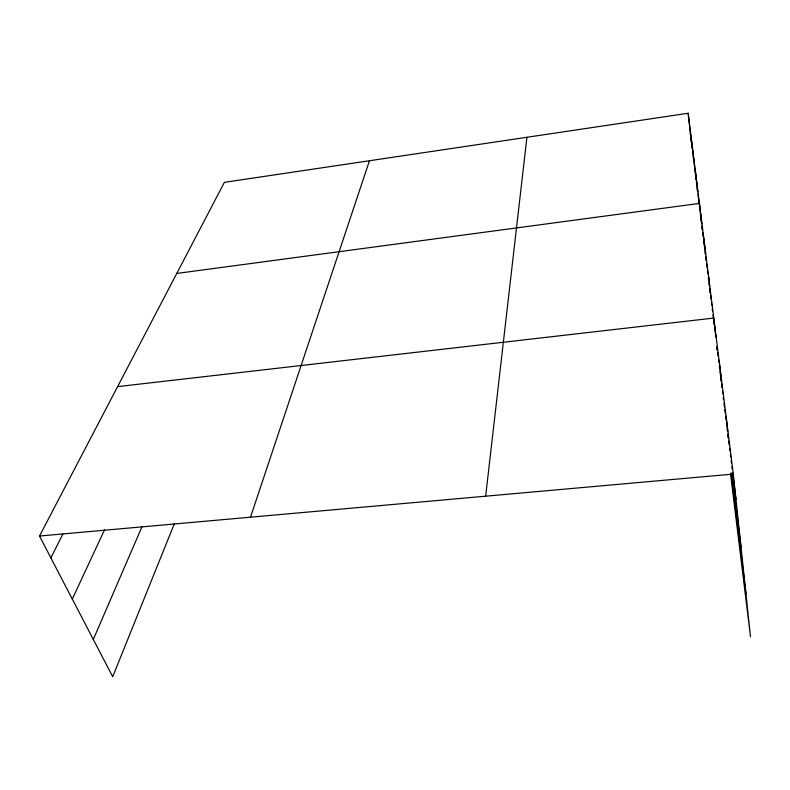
<?xml version="1.0" encoding="UTF-8"?>
<svg xmlns="http://www.w3.org/2000/svg" width="790" height="790" viewBox="0 0 790 790"><rect width="100%" height="100%" fill="white"/><g stroke="black" fill="none" stroke-linecap="round" stroke-linejoin="round"><path stroke-width="1.19" d="M485.653 496.189L526.92 137.272M250.509 517.193L369.453 160.735M174.402 523.582L112.703 676.744L39.5 536.035L224.38 182.352L688.159 113.256L733.298 474.069L750.5 636.74L730.572 473.97M93.299 639.446L141.874 526.96M72.305 599.087L104.517 529.863M50.876 557.908L62.845 534.07M176.763 273.449L699.436 203.415L701.668 223.925L700.315 213.251M117.601 386.626L713.785 318.064L715.809 336.935M39.5 536.035L733.298 474.069M690.342 133.243L691.408 141.795M691.714 144.244L692.168 147.908M692.475 150.347L692.929 154.02M693.235 156.459L693.847 161.348L691.606 140.798M693.995 162.572L696.128 179.656M696.434 182.105L696.889 185.759M697.195 188.208L697.649 191.871L695.358 170.739M697.945 194.241L699.278 204.936M699.575 207.316L700.019 210.881M701.945 226.355L702.399 230.008L701.925 226.345M702.705 232.438L703.159 236.092M703.465 238.521L704.68 248.258M705.134 251.911L705.431 254.341M705.885 257.994L706.191 260.424L705.816 256.898M706.645 264.048L707.099 267.672M707.396 270.091L707.85 273.715M708.304 277.339L708.6 279.759M709.055 283.383L709.351 285.802M709.805 289.426L710.259 293.05M710.556 295.47L711.01 299.094L710.625 295.47M711.464 302.738L711.77 305.167M712.225 308.821L712.531 311.25M712.985 314.904L713.439 318.548M713.735 320.977L714.19 324.631M714.496 327.06L714.95 330.704M715.404 334.358L715.71 336.787M716.915 346.474L717.369 350.098M717.666 352.508L718.12 356.132M718.574 359.756L718.87 362.166M719.325 365.79L719.621 368.199M720.075 371.823L720.529 375.438M720.826 377.857L721.28 381.471M721.724 385.095L722.03 387.515M722.485 391.149L722.791 393.588M723.245 397.232L723.541 399.671M723.995 403.325L724.45 406.969M724.756 409.408L725.21 413.061M725.664 416.705L725.971 419.144M726.425 422.798L726.731 425.227M727.185 428.881L727.491 431.31M727.946 434.964L728.4 438.618M728.696 441.047L729.16 444.711M729.614 448.365L729.92 450.804M730.375 454.457L730.671 456.897M731.135 460.56L731.431 462.999M731.895 466.653L732.192 469.092M732.656 472.756L735.994 499.576M731.866 473.21L741.05 547.391M731.096 473.032L745.977 593.952M688.159 113.256L690.608 135.702M690.875 138.151L691.28 141.835M691.685 145.518L691.951 147.967M716.955 347.659L717.221 350.069M708.541 276.144L709.578 285.802M709.835 288.222L710.358 293.05M703.781 238.096L705.559 254.548M702.715 233.613L702.972 236.032M703.505 240.881L703.762 243.3M726.05 416.172L727.689 431.567M727.946 433.937L728.321 437.492M719.591 364.486L721.398 381.452M721.665 383.871L722.05 387.505"/></g></svg>
